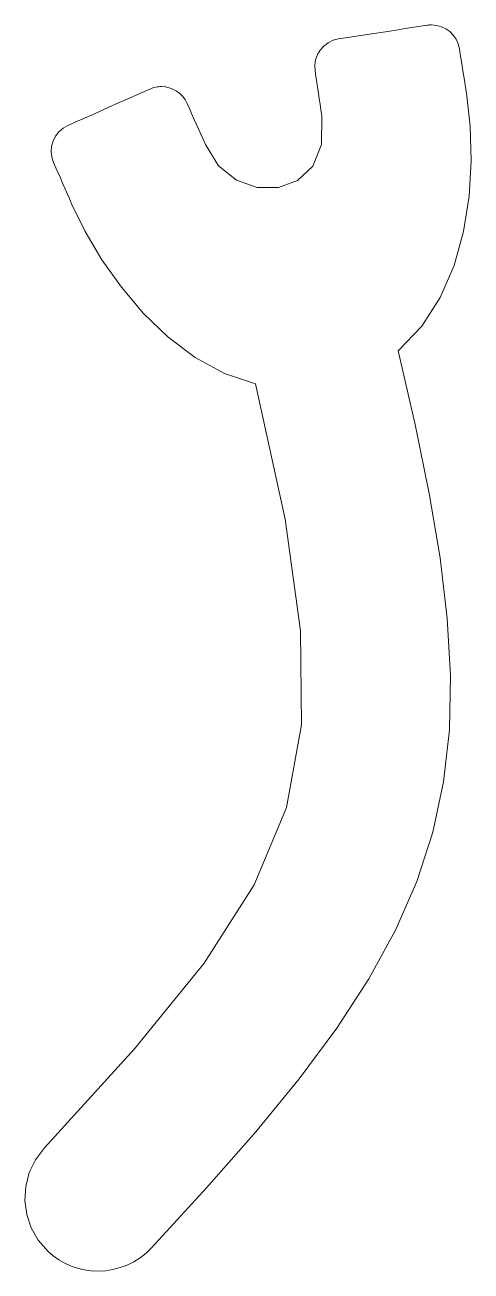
# Model space of a CAD drawing. Header units: inches. Extents: x 5.4 to 5.84, y -4.83 to -3.61.
import ezdxf

# ---------------------------------------------------------------- set-up
doc = ezdxf.new("R2010")
doc.units = ezdxf.units.IN
doc.header["$MEASUREMENT"] = 0
doc.layers.add('Layer 1', color=7, linetype='Continuous')

# ---------------------------------------------------------------- blocks, each defined once
blk = doc.blocks.new('block 2')
at = {"layer": 'Layer 1', "lineweight": 0}
blk.add_lwpolyline([(5.8371, -3.6745), (5.8362, -3.669), (5.8354, -3.6636), (5.8345, -3.6581), (5.8337, -3.6526), (5.8328, -3.6471), (5.832, -3.6417), (5.8311, -3.6362), (5.8302, -3.6307), (5.829, -3.6258), (5.8269, -3.6213), (5.8242, -3.6173), (5.8208, -3.6138), (5.8169, -3.6111), (5.8125, -3.609), (5.8078, -3.6077), (5.8028, -3.6072), (5.8023, -3.6072), (5.8018, -3.6073), (5.8013, -3.6073), (5.8007, -3.6073), (5.8002, -3.6074), (5.7997, -3.6074), (5.7991, -3.6075), (5.7986, -3.6076), (5.7877, -3.6092), (5.7767, -3.6109), (5.7658, -3.6126), (5.7549, -3.6143), (5.7439, -3.6159), (5.733, -3.6176), (5.7221, -3.6193), (5.7111, -3.621), (5.7057, -3.6224), (5.7008, -3.6248), (5.6965, -3.628), (5.693, -3.632), (5.6903, -3.6365), (5.6884, -3.6416), (5.6876, -3.647), (5.6879, -3.6526), (5.6887, -3.658), (5.6895, -3.6635), (5.6904, -3.669), (5.6912, -3.6745), (5.692, -3.6799), (5.6928, -3.6854), (5.6936, -3.6909), (5.6945, -3.6963), (5.6945, -3.6964), (5.6945, -3.6964), (5.6945, -3.6964), (5.6945, -3.6964), (5.6945, -3.6965), (5.6945, -3.6965), (5.6945, -3.6965), (5.6945, -3.6965), (5.6943, -3.7251), (5.6856, -3.7464), (5.6707, -3.7605), (5.6517, -3.7675), (5.6309, -3.7674), (5.6105, -3.7602), (5.5927, -3.746), (5.5798, -3.7249), (5.5775, -3.7198), (5.5753, -3.7148), (5.573, -3.7097), (5.5708, -3.7047), (5.5685, -3.6996), (5.5662, -3.6946), (5.564, -3.6895), (5.5617, -3.6845), (5.5598, -3.6808), (5.5573, -3.6775), (5.5545, -3.6747), (5.5513, -3.6724), (5.5478, -3.6705), (5.5442, -3.6691), (5.5403, -3.6683), (5.5364, -3.668), (5.5349, -3.668), (5.5335, -3.6682), (5.5321, -3.6683), (5.5307, -3.6686), (5.5293, -3.6689), (5.5279, -3.6693), (5.5265, -3.6698), (5.5251, -3.6704), (5.515, -3.6749), (5.5049, -3.6793), (5.4948, -3.6838), (5.4847, -3.6883), (5.4746, -3.6928), (5.4645, -3.6973), (5.4544, -3.7017), (5.4443, -3.7062), (5.4394, -3.709), (5.4353, -3.7126), (5.432, -3.7168), (5.4296, -3.7216), (5.4282, -3.7267), (5.4277, -3.732), (5.4284, -3.7374), (5.4301, -3.7428), (5.4323, -3.7479), (5.4345, -3.7529), (5.4368, -3.758), (5.439, -3.763), (5.4412, -3.7681), (5.4435, -3.7732), (5.4457, -3.7782), (5.4479, -3.7833), (5.4613, -3.8107), (5.4777, -3.8385), (5.497, -3.8657), (5.5188, -3.8915), (5.5431, -3.9148), (5.5698, -3.9348), (5.5985, -3.9505), (5.6292, -3.9609), (5.6583, -4.0941), (5.6737, -4.204), (5.6746, -4.2966), (5.6597, -4.378), (5.628, -4.4543), (5.5784, -4.5315), (5.5098, -4.6159), (5.4211, -4.7133), (5.4123, -4.725), (5.4061, -4.7377), (5.4027, -4.7512), (5.4018, -4.7651), (5.4036, -4.7788), (5.408, -4.792), (5.415, -4.8043), (5.4246, -4.8153), (5.4298, -4.8197), (5.4354, -4.8236), (5.4413, -4.8269), (5.4474, -4.8297), (5.4537, -4.8318), (5.4603, -4.8334), (5.467, -4.8343), (5.4738, -4.8347), (5.4813, -4.8343), (5.4886, -4.8331), (5.4957, -4.8312), (5.5026, -4.8287), (5.5092, -4.8254), (5.5154, -4.8215), (5.5213, -4.8169), (5.5266, -4.8117), (5.5809, -4.7526), (5.6294, -4.6974), (5.6721, -4.6452), (5.7093, -4.5953), (5.741, -4.5468), (5.7673, -4.499), (5.7883, -4.451), (5.8041, -4.4022), (5.8146, -4.3527), (5.8203, -4.3015), (5.8213, -4.2481), (5.8182, -4.1918), (5.8111, -4.1321), (5.8005, -4.0687), (5.7866, -4.0008), (5.7697, -3.9281), (5.7931, -3.904), (5.8113, -3.8757), (5.8249, -3.8442), (5.8342, -3.8107), (5.8397, -3.7759), (5.8417, -3.741), (5.8407, -3.7069), (5.8371, -3.6745), (5.8371, -3.6745)], dxfattribs=at)

msp = doc.modelspace()

# ---------------------------------------------------------------- block references
at = {"layer": 'Layer 1'}
msp.add_blockref('block 2', (0, 0), dxfattribs=at)

doc.saveas('drawing.dxf')
